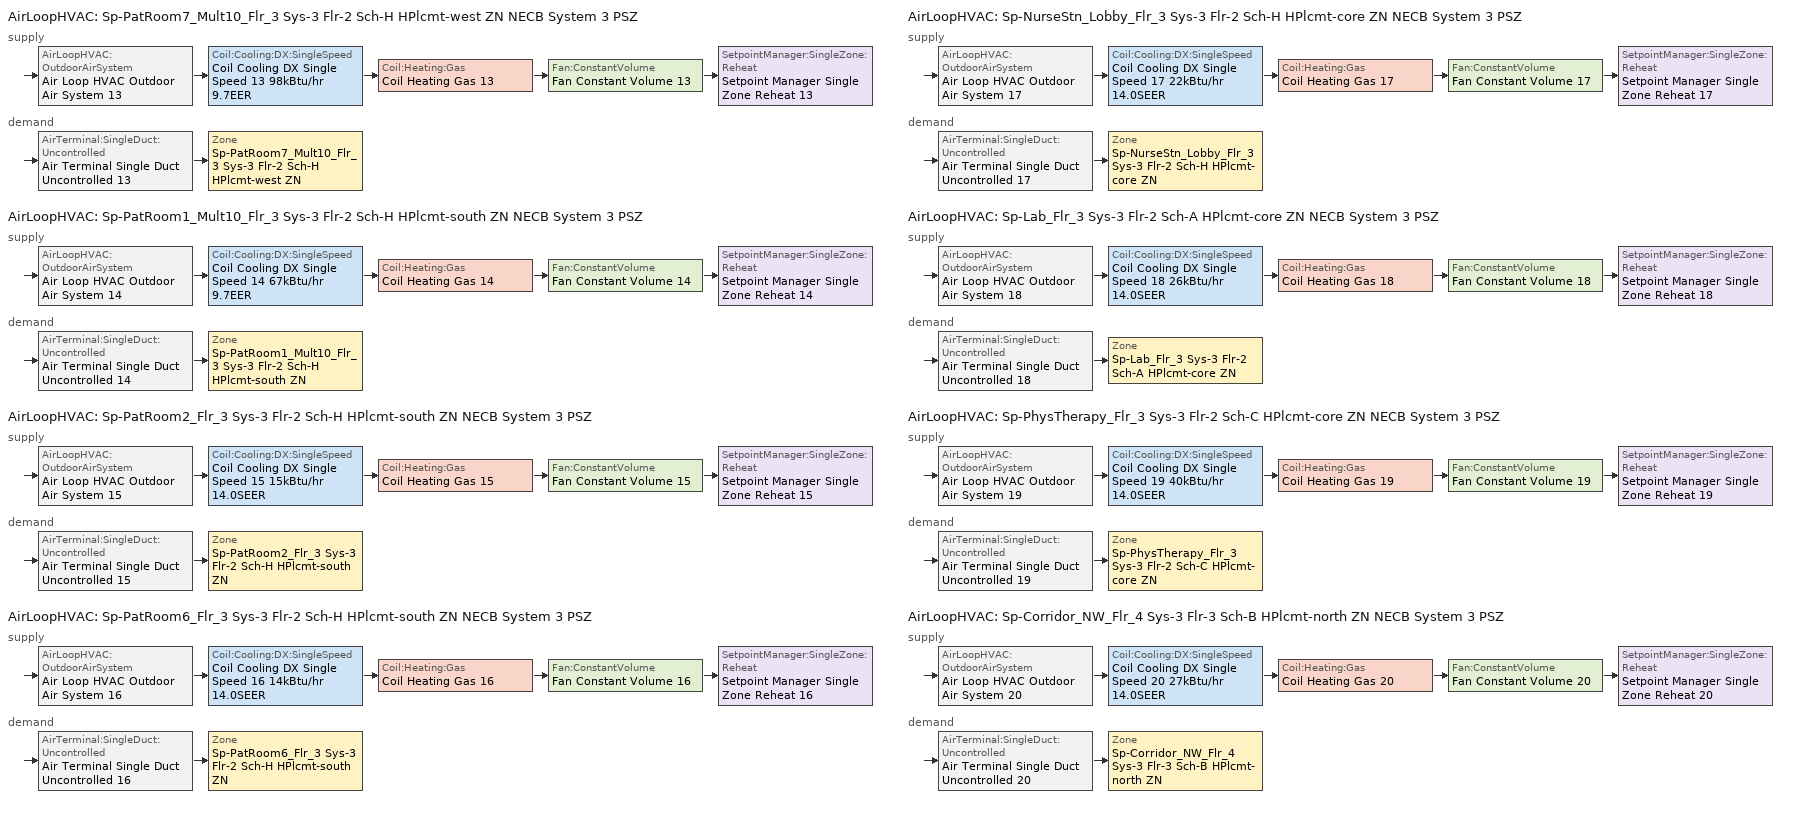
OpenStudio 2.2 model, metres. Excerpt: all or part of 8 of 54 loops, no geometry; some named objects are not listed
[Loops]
AirLoopHVAC 'Sp-PatRoom7_Mult10_Flr_3 Sys-3 Flr-2 Sch-H HPlcmt-west ZN NECB System 3 PSZ'
 supply: AirLoopHVAC:OutdoorAirSystem 'Air Loop HVAC Outdoor Air System 13' > Coil:Cooling:DX:SingleSpeed 'Coil Cooling DX Single Speed 13 98kBtu/hr 9.7EER' > Coil:Heating:Gas 'Coil Heating Gas 13' > Fan:ConstantVolume 'Fan Constant Volume 13' > SetpointManager:SingleZone:Reheat 'Setpoint Manager Single Zone Reheat 13'
 demand: AirTerminal:SingleDuct:Uncontrolled 'Air Terminal Single Duct Uncontrolled 13' > Zone 'Sp-PatRoom7_Mult10_Flr_3 Sys-3 Flr-2 Sch-H HPlcmt-west ZN'
AirLoopHVAC 'Sp-PatRoom1_Mult10_Flr_3 Sys-3 Flr-2 Sch-H HPlcmt-south ZN NECB System 3 PSZ'
 supply: AirLoopHVAC:OutdoorAirSystem 'Air Loop HVAC Outdoor Air System 14' > Coil:Cooling:DX:SingleSpeed 'Coil Cooling DX Single Speed 14 67kBtu/hr 9.7EER' > Coil:Heating:Gas 'Coil Heating Gas 14' > Fan:ConstantVolume 'Fan Constant Volume 14' > SetpointManager:SingleZone:Reheat 'Setpoint Manager Single Zone Reheat 14'
 demand: AirTerminal:SingleDuct:Uncontrolled 'Air Terminal Single Duct Uncontrolled 14' > Zone 'Sp-PatRoom1_Mult10_Flr_3 Sys-3 Flr-2 Sch-H HPlcmt-south ZN'
AirLoopHVAC 'Sp-PatRoom2_Flr_3 Sys-3 Flr-2 Sch-H HPlcmt-south ZN NECB System 3 PSZ'
 supply: AirLoopHVAC:OutdoorAirSystem 'Air Loop HVAC Outdoor Air System 15' > Coil:Cooling:DX:SingleSpeed 'Coil Cooling DX Single Speed 15 15kBtu/hr 14.0SEER' > Coil:Heating:Gas 'Coil Heating Gas 15' > Fan:ConstantVolume 'Fan Constant Volume 15' > SetpointManager:SingleZone:Reheat 'Setpoint Manager Single Zone Reheat 15'
 demand: AirTerminal:SingleDuct:Uncontrolled 'Air Terminal Single Duct Uncontrolled 15' > Zone 'Sp-PatRoom2_Flr_3 Sys-3 Flr-2 Sch-H HPlcmt-south ZN'
AirLoopHVAC 'Sp-PatRoom6_Flr_3 Sys-3 Flr-2 Sch-H HPlcmt-south ZN NECB System 3 PSZ'
 supply: AirLoopHVAC:OutdoorAirSystem 'Air Loop HVAC Outdoor Air System 16' > Coil:Cooling:DX:SingleSpeed 'Coil Cooling DX Single Speed 16 14kBtu/hr 14.0SEER' > Coil:Heating:Gas 'Coil Heating Gas 16' > Fan:ConstantVolume 'Fan Constant Volume 16' > SetpointManager:SingleZone:Reheat 'Setpoint Manager Single Zone Reheat 16'
 demand: AirTerminal:SingleDuct:Uncontrolled 'Air Terminal Single Duct Uncontrolled 16' > Zone 'Sp-PatRoom6_Flr_3 Sys-3 Flr-2 Sch-H HPlcmt-south ZN'
AirLoopHVAC 'Sp-NurseStn_Lobby_Flr_3 Sys-3 Flr-2 Sch-H HPlcmt-core ZN NECB System 3 PSZ'
 supply: AirLoopHVAC:OutdoorAirSystem 'Air Loop HVAC Outdoor Air System 17' > Coil:Cooling:DX:SingleSpeed 'Coil Cooling DX Single Speed 17 22kBtu/hr 14.0SEER' > Coil:Heating:Gas 'Coil Heating Gas 17' > Fan:ConstantVolume 'Fan Constant Volume 17' > SetpointManager:SingleZone:Reheat 'Setpoint Manager Single Zone Reheat 17'
 demand: AirTerminal:SingleDuct:Uncontrolled 'Air Terminal Single Duct Uncontrolled 17' > Zone 'Sp-NurseStn_Lobby_Flr_3 Sys-3 Flr-2 Sch-H HPlcmt-core ZN'
AirLoopHVAC 'Sp-Lab_Flr_3 Sys-3 Flr-2 Sch-A HPlcmt-core ZN NECB System 3 PSZ'
 supply: AirLoopHVAC:OutdoorAirSystem 'Air Loop HVAC Outdoor Air System 18' > Coil:Cooling:DX:SingleSpeed 'Coil Cooling DX Single Speed 18 26kBtu/hr 14.0SEER' > Coil:Heating:Gas 'Coil Heating Gas 18' > Fan:ConstantVolume 'Fan Constant Volume 18' > SetpointManager:SingleZone:Reheat 'Setpoint Manager Single Zone Reheat 18'
 demand: AirTerminal:SingleDuct:Uncontrolled 'Air Terminal Single Duct Uncontrolled 18' > Zone 'Sp-Lab_Flr_3 Sys-3 Flr-2 Sch-A HPlcmt-core ZN'
AirLoopHVAC 'Sp-PhysTherapy_Flr_3 Sys-3 Flr-2 Sch-C HPlcmt-core ZN NECB System 3 PSZ'
 supply: AirLoopHVAC:OutdoorAirSystem 'Air Loop HVAC Outdoor Air System 19' > Coil:Cooling:DX:SingleSpeed 'Coil Cooling DX Single Speed 19 40kBtu/hr 14.0SEER' > Coil:Heating:Gas 'Coil Heating Gas 19' > Fan:ConstantVolume 'Fan Constant Volume 19' > SetpointManager:SingleZone:Reheat 'Setpoint Manager Single Zone Reheat 19'
 demand: AirTerminal:SingleDuct:Uncontrolled 'Air Terminal Single Duct Uncontrolled 19' > Zone 'Sp-PhysTherapy_Flr_3 Sys-3 Flr-2 Sch-C HPlcmt-core ZN'
AirLoopHVAC 'Sp-Corridor_NW_Flr_4 Sys-3 Flr-3 Sch-B HPlcmt-north ZN NECB System 3 PSZ'
 supply: AirLoopHVAC:OutdoorAirSystem 'Air Loop HVAC Outdoor Air System 20' > Coil:Cooling:DX:SingleSpeed 'Coil Cooling DX Single Speed 20 27kBtu/hr 14.0SEER' > Coil:Heating:Gas 'Coil Heating Gas 20' > Fan:ConstantVolume 'Fan Constant Volume 20' > SetpointManager:SingleZone:Reheat 'Setpoint Manager Single Zone Reheat 20'
 demand: AirTerminal:SingleDuct:Uncontrolled 'Air Terminal Single Duct Uncontrolled 20' > Zone 'Sp-Corridor_NW_Flr_4 Sys-3 Flr-3 Sch-B HPlcmt-north ZN'
[Sizing:Zone] Zone Cooling Design Supply Air Temperature Input Method=SupplyAirTemperature; Zone Cooling Design Supply Air Temperature {C}=13; Zone Cooling Design Supply Air Temperature Difference {deltaC}=11.11; Zone Heating Design Supply Air Temperature Input Method=SupplyAirTemperature; Zone Heating Design Supply Air Temperature {C}=43; Zone Heating Design Supply Air Temperature Difference {deltaC}=11.11; Zone Cooling Design Supply Air Humidity Ratio {kg-H2O/kg-air}=0.0085; Zone Heating Design Supply Air Humidity Ratio {kg-H2O/kg-air}=0.008; Zone Heating Sizing Factor=1.3; Zone Cooling Sizing Factor=1.1; Cooling Design Air Flow Method=DesignDay; Heating Design Air Flow Method=DesignDay; Account for Dedicated Outdoor Air System=No; Dedicated Outdoor Air System Control Strategy=NeutralSupplyAir; Dedicated Outdoor Air Low Setpoint Temperature for Design {C}=autosize; Dedicated Outdoor Air High Setpoint Temperature for Design {C}=autosize
Sp-PatRoom7_Mult10_Flr_3 Sys-3 Flr-2 Sch-H HPlcmt-west ZN; Sp-PatRoom1_Mult10_Flr_3 Sys-3 Flr-2 Sch-H HPlcmt-south ZN; Sp-PatRoom2_Flr_3 Sys-3 Flr-2 Sch-H HPlcmt-south ZN; Sp-PatRoom6_Flr_3 Sys-3 Flr-2 Sch-H HPlcmt-south ZN; Sp-NurseStn_Lobby_Flr_3 Sys-3 Flr-2 Sch-H HPlcmt-core ZN; Sp-Lab_Flr_3 Sys-3 Flr-2 Sch-A HPlcmt-core ZN; Sp-PhysTherapy_Flr_3 Sys-3 Flr-2 Sch-C HPlcmt-core ZN; Sp-Corridor_NW_Flr_4 Sys-3 Flr-3 Sch-B HPlcmt-north ZN
[Zone equipment]
Sp-PatRoom7_Mult10_Flr_3 Sys-3 Flr-2 Sch-H HPlcmt-west ZN: Air Terminal Single Duct Uncontrolled 13, Zone HVAC Baseboard Convective Water 13
Sp-PatRoom1_Mult10_Flr_3 Sys-3 Flr-2 Sch-H HPlcmt-south ZN: Air Terminal Single Duct Uncontrolled 14, Zone HVAC Baseboard Convective Water 14
Sp-PatRoom2_Flr_3 Sys-3 Flr-2 Sch-H HPlcmt-south ZN: Air Terminal Single Duct Uncontrolled 15, Zone HVAC Baseboard Convective Water 15
Sp-PatRoom6_Flr_3 Sys-3 Flr-2 Sch-H HPlcmt-south ZN: Air Terminal Single Duct Uncontrolled 16, Zone HVAC Baseboard Convective Water 16
Sp-NurseStn_Lobby_Flr_3 Sys-3 Flr-2 Sch-H HPlcmt-core ZN: Air Terminal Single Duct Uncontrolled 17, Zone HVAC Baseboard Convective Water 17
Sp-Lab_Flr_3 Sys-3 Flr-2 Sch-A HPlcmt-core ZN: Air Terminal Single Duct Uncontrolled 18, Zone HVAC Baseboard Convective Water 18
Sp-PhysTherapy_Flr_3 Sys-3 Flr-2 Sch-C HPlcmt-core ZN: Air Terminal Single Duct Uncontrolled 19, Zone HVAC Baseboard Convective Water 19
Sp-Corridor_NW_Flr_4 Sys-3 Flr-3 Sch-B HPlcmt-north ZN: Air Terminal Single Duct Uncontrolled 20, Zone HVAC Baseboard Convective Water 20
[AirLoopHVAC] Design Supply Air Flow Rate {m3/s}=AutoSize
Name | Availability Schedule | Availability Manager
Sp-PatRoom7_Mult10_Flr_3 Sys-3 Flr-2 Sch-H HPlcmt-west ZN NECB System 3 PSZ | Sp-PatRoom7_Mult10_Flr_3 Sys-3 Flr-2 Sch-H HPlcmt-west ZN NECB System 3 PSZ Occ Sch | Availability Manager Night Cycle 31
Sp-PatRoom1_Mult10_Flr_3 Sys-3 Flr-2 Sch-H HPlcmt-south ZN NECB System 3 PSZ | Sp-PatRoom1_Mult10_Flr_3 Sys-3 Flr-2 Sch-H HPlcmt-south ZN NECB System 3 PSZ Occ Sch | Availability Manager Night Cycle 25
Sp-PatRoom2_Flr_3 Sys-3 Flr-2 Sch-H HPlcmt-south ZN NECB System 3 PSZ; Sp-PatRoom6_Flr_3 Sys-3 Flr-2 Sch-H HPlcmt-south ZN NECB System 3 PSZ | Always On Discrete
Sp-NurseStn_Lobby_Flr_3 Sys-3 Flr-2 Sch-H HPlcmt-core ZN NECB System 3 PSZ | Sp-NurseStn_Lobby_Flr_3 Sys-3 Flr-2 Sch-H HPlcmt-core ZN NECB System 3 PSZ Occ Sch | Availability Manager Night Cycle 19
Sp-Lab_Flr_3 Sys-3 Flr-2 Sch-A HPlcmt-core ZN NECB System 3 PSZ | Sp-Lab_Flr_3 Sys-3 Flr-2 Sch-A HPlcmt-core ZN NECB System 3 PSZ Occ Sch | Availability Manager Night Cycle 17
Sp-PhysTherapy_Flr_3 Sys-3 Flr-2 Sch-C HPlcmt-core ZN NECB System 3 PSZ | Sp-PhysTherapy_Flr_3 Sys-3 Flr-2 Sch-C HPlcmt-core ZN NECB System 3 PSZ Occ Sch | Availability Manager Night Cycle 33
Sp-Corridor_NW_Flr_4 Sys-3 Flr-3 Sch-B HPlcmt-north ZN NECB System 3 PSZ | Sp-Corridor_NW_Flr_4 Sys-3 Flr-3 Sch-B HPlcmt-north ZN NECB System 3 PSZ Occ Sch | Availability Manager Night Cycle 5
[Sizing:System] Type of Load to Size On=Sensible; Design Outdoor Air Flow Rate {m3/s}=Autosize; Minimum System Air Flow Ratio=1; Preheat Design Temperature {C}=7; Preheat Design Humidity Ratio {kg-H2O/kg-Air}=0.008; Precool Design Temperature {C}=13; Precool Design Humidity Ratio {kg-H2O/kg-Air}=0.008; Central Cooling Design Supply Air Temperature {C}=13; Central Heating Design Supply Air Temperature {C}=43; Sizing Option=NonCoincident; 100% Outdoor Air in Cooling=No; 100% Outdoor Air in Heating=No; Central Cooling Design Supply Air Humidity Ratio {kg-H2O/kg-Air}=0.0085; Central Heating Design Supply Air Humidity Ratio {kg-H2O/kg-Air}=0.008; Cooling Design Air Flow Method=DesignDay; Cooling Design Air Flow Rate {m3/s}=0; Heating Design Air Flow Method=DesignDay; Heating Design Air Flow Rate {m3/s}=0; System Outdoor Air Method=ZoneSum; Zone Maximum Outdoor Air Fraction=1; Cooling Supply Air Flow Rate Per Floor Area {m3/s-m2}=0.00996765; Cooling Fraction of Autosized Cooling Supply Air Flow Rate=1; Cooling Supply Air Flow Rate Per Unit Cooling Capacity {m3/s-W}=3.94755e-05; Heating Supply Air Flow Rate Per Floor Area {m3/s-m2}=0.00996765; Heating Fraction of Autosized Heating Supply Air Flow Rate=1; Heating Fraction of Autosized Cooling Supply Air Flow Rate=1; Heating Supply Air Flow Rate Per Unit Heating Capacity {m3/s-W}=3.15882e-05; Cooling Design Capacity Method=CoolingDesignCapacity; Cooling Design Capacity {W}=autosize; Cooling Design Capacity Per Floor Area {W/m2}=234.7; Fraction of Autosized Cooling Design Capacity=1; Heating Design Capacity Method=HeatingDesignCapacity; Heating Design Capacity {W}=autosize; Heating Design Capacity Per Floor Area {W/m2}=157; Fraction of Autosized Heating Design Capacity=1; Central Cooling Capacity Control Method=OnOff
Sp-PatRoom7_Mult10_Flr_3 Sys-3 Flr-2 Sch-H HPlcmt-west ZN NECB System 3 PSZ; Sp-PatRoom1_Mult10_Flr_3 Sys-3 Flr-2 Sch-H HPlcmt-south ZN NECB System 3 PSZ; Sp-PatRoom2_Flr_3 Sys-3 Flr-2 Sch-H HPlcmt-south ZN NECB System 3 PSZ; Sp-PatRoom6_Flr_3 Sys-3 Flr-2 Sch-H HPlcmt-south ZN NECB System 3 PSZ; Sp-NurseStn_Lobby_Flr_3 Sys-3 Flr-2 Sch-H HPlcmt-core ZN NECB System 3 PSZ; Sp-Lab_Flr_3 Sys-3 Flr-2 Sch-A HPlcmt-core ZN NECB System 3 PSZ; Sp-PhysTherapy_Flr_3 Sys-3 Flr-2 Sch-C HPlcmt-core ZN NECB System 3 PSZ; Sp-Corridor_NW_Flr_4 Sys-3 Flr-3 Sch-B HPlcmt-north ZN NECB System 3 PSZ
[Fan:ConstantVolume] Availability Schedule=Always On Discrete; Fan Efficiency=0.39975; Pressure Rise {Pa}=640; Maximum Flow Rate {m3/s}=AutoSize; Motor Efficiency=0.615
Fan Constant Volume 13; Fan Constant Volume 14; Fan Constant Volume 15; Fan Constant Volume 16; Fan Constant Volume 17; Fan Constant Volume 18; Fan Constant Volume 19; Fan Constant Volume 20
[Coil:Heating:Gas] Availability Schedule=Always On Discrete; Gas Burner Efficiency=0.8; Nominal Capacity {W}=AutoSize; Parasitic Electric Load {W}=0; Parasitic Gas Load {W}=0
Coil Heating Gas 13; Coil Heating Gas 14; Coil Heating Gas 15; Coil Heating Gas 16; Coil Heating Gas 17; Coil Heating Gas 18; Coil Heating Gas 19; Coil Heating Gas 20
[Coil:Cooling:DX:SingleSpeed] Availability Schedule=Always On Discrete; Rated Total Cooling Capacity {W}=autosize; Rated Sensible Heat Ratio=autosize; Rated Air Flow Rate {m3/s}=autosize; Rated Evaporator Fan Power Per Volume Flow Rate {W/(m3/s)}=773.3; Condenser Type=AirCooled; Evaporative Condenser Effectiveness=0; Evaporative Condenser Air Flow Rate {m3/s}=Autosize; Evaporative Condenser Pump Rated Power Consumption {W}=Autosize; Crankcase Heater Capacity {W}=0; Maximum Outdoor Dry-Bulb Temperature for Crankcase Heater Operation {C}=0; Basin Heater Capacity {W/K}=0; Basin Heater Setpoint Temperature {C}=10
Name | Rated COP {W/W} | Total Cooling Capacity Function of Temperature Curve | Total Cooling Capacity Function of Flow Fraction Curve | Energy Input Ratio Function of Temperature Curve | Energy Input Ratio Function of Flow Fraction Curve | Part Load Fraction Correlation Curve
Coil Cooling DX Single Speed 13 98kBtu/hr 9.7EER | 3.35278 | DXCOOL-NECB2011-REF-CAPFT 4 | DXCOOL-NECB2011-REF-CAPFFLOW 4 | DXCOOL-NECB2011-REF-COOLEIRFT 4 | DXCOOL-NECB2011-REF-COOLEIRFFLOW 4 | DXCOOL-NECB2011-REF-COOLPLFFPLR 4
Coil Cooling DX Single Speed 14 67kBtu/hr 9.7EER | 3.32979 | DXCOOL-NECB2011-REF-CAPFT 5 | DXCOOL-NECB2011-REF-CAPFFLOW 5 | DXCOOL-NECB2011-REF-COOLEIRFT 5 | DXCOOL-NECB2011-REF-COOLEIRFFLOW 5 | DXCOOL-NECB2011-REF-COOLPLFFPLR 5
Coil Cooling DX Single Speed 15 15kBtu/hr 14.0SEER | 3.8248 | DXCOOL-NECB2011-REF-CAPFT 6 | DXCOOL-NECB2011-REF-CAPFFLOW 6 | DXCOOL-NECB2011-REF-COOLEIRFT 6 | DXCOOL-NECB2011-REF-COOLEIRFFLOW 6 | DXCOOL-NECB2011-REF-COOLPLFFPLR 6
Coil Cooling DX Single Speed 16 14kBtu/hr 14.0SEER | 3.8248 | DXCOOL-NECB2011-REF-CAPFT 7 | DXCOOL-NECB2011-REF-CAPFFLOW 7 | DXCOOL-NECB2011-REF-COOLEIRFT 7 | DXCOOL-NECB2011-REF-COOLEIRFFLOW 7 | DXCOOL-NECB2011-REF-COOLPLFFPLR 7
Coil Cooling DX Single Speed 17 22kBtu/hr 14.0SEER | 3.8248 | DXCOOL-NECB2011-REF-CAPFT 8 | DXCOOL-NECB2011-REF-CAPFFLOW 8 | DXCOOL-NECB2011-REF-COOLEIRFT 8 | DXCOOL-NECB2011-REF-COOLEIRFFLOW 8 | DXCOOL-NECB2011-REF-COOLPLFFPLR 8
Coil Cooling DX Single Speed 18 26kBtu/hr 14.0SEER | 3.8248 | DXCOOL-NECB2011-REF-CAPFT 9 | DXCOOL-NECB2011-REF-CAPFFLOW 9 | DXCOOL-NECB2011-REF-COOLEIRFT 9 | DXCOOL-NECB2011-REF-COOLEIRFFLOW 9 | DXCOOL-NECB2011-REF-COOLPLFFPLR 9
Coil Cooling DX Single Speed 19 40kBtu/hr 14.0SEER | 3.8248 | DXCOOL-NECB2011-REF-CAPFT 10 | DXCOOL-NECB2011-REF-CAPFFLOW 10 | DXCOOL-NECB2011-REF-COOLEIRFT 10 | DXCOOL-NECB2011-REF-COOLEIRFFLOW 10 | DXCOOL-NECB2011-REF-COOLPLFFPLR 10
Coil Cooling DX Single Speed 20 27kBtu/hr 14.0SEER | 3.8248 | DXCOOL-NECB2011-REF-CAPFT 12 | DXCOOL-NECB2011-REF-CAPFFLOW 12 | DXCOOL-NECB2011-REF-COOLEIRFT 12 | DXCOOL-NECB2011-REF-COOLEIRFFLOW 12 | DXCOOL-NECB2011-REF-COOLPLFFPLR 12
[Controller:OutdoorAir] Minimum Outdoor Air Flow Rate {m3/s}=0; Maximum Outdoor Air Flow Rate {m3/s}=Autosize; Economizer Control Action Type=ModulateFlow; Lockout Type=NoLockout; Minimum Limit Type=FixedMinimum; High Humidity Control=No; Heat Recovery Bypass Control Type=BypassWhenWithinEconomizerLimits
Name | Economizer Control Type | Minimum Outdoor Air Schedule | Controller Mechanical Ventilation | Economizer Maximum Limit Dry-Bulb Temperature {C} | Economizer Maximum Limit Enthalpy {J/kg} | Economizer Minimum Limit Dry-Bulb Temperature {C}
Controller Outdoor Air 13 | DifferentialEnthalpy | Sp-PatRoom7_Mult10_Flr_3 Sys-3 Flr-2 Sch-H HPlcmt-west ZN NECB System 3 PSZ Occ Sch | Controller Mechanical Ventilation 13
Controller Outdoor Air 14 | NoEconomizer | Sp-PatRoom1_Mult10_Flr_3 Sys-3 Flr-2 Sch-H HPlcmt-south ZN NECB System 3 PSZ Occ Sch | Controller Mechanical Ventilation 14 | 28 | 64000 | -100
Controller Outdoor Air 15 | NoEconomizer | Always On Discrete | Controller Mechanical Ventilation 15 | 28 | 64000 | -100
Controller Outdoor Air 16 | NoEconomizer | Always On Discrete | Controller Mechanical Ventilation 16 | 28 | 64000 | -100
Controller Outdoor Air 17 | NoEconomizer | Sp-NurseStn_Lobby_Flr_3 Sys-3 Flr-2 Sch-H HPlcmt-core ZN NECB System 3 PSZ Occ Sch | Controller Mechanical Ventilation 17 | 28 | 64000 | -100
Controller Outdoor Air 18 | NoEconomizer | Sp-Lab_Flr_3 Sys-3 Flr-2 Sch-A HPlcmt-core ZN NECB System 3 PSZ Occ Sch | Controller Mechanical Ventilation 18 | 28 | 64000 | -100
Controller Outdoor Air 19 | NoEconomizer | Sp-PhysTherapy_Flr_3 Sys-3 Flr-2 Sch-C HPlcmt-core ZN NECB System 3 PSZ Occ Sch | Controller Mechanical Ventilation 19 | 28 | 64000 | -100
Controller Outdoor Air 20 | NoEconomizer | Sp-Corridor_NW_Flr_4 Sys-3 Flr-3 Sch-B HPlcmt-north ZN NECB System 3 PSZ Occ Sch | Controller Mechanical Ventilation 20 | 28 | 64000 | -100
[Controller:MechanicalVentilation] Availability Schedule=Always On Discrete; System Outdoor Air Method=ZoneSum
Controller Mechanical Ventilation 13; Controller Mechanical Ventilation 14; Controller Mechanical Ventilation 15; Controller Mechanical Ventilation 16; Controller Mechanical Ventilation 17; Controller Mechanical Ventilation 18; Controller Mechanical Ventilation 19; Controller Mechanical Ventilation 20
[AirLoopHVAC:OutdoorAirSystem]
Name | Controller
Air Loop HVAC Outdoor Air System 13 | Controller Outdoor Air 13
Air Loop HVAC Outdoor Air System 14 | Controller Outdoor Air 14
Air Loop HVAC Outdoor Air System 15 | Controller Outdoor Air 15
Air Loop HVAC Outdoor Air System 16 | Controller Outdoor Air 16
Air Loop HVAC Outdoor Air System 17 | Controller Outdoor Air 17
Air Loop HVAC Outdoor Air System 18 | Controller Outdoor Air 18
Air Loop HVAC Outdoor Air System 19 | Controller Outdoor Air 19
Air Loop HVAC Outdoor Air System 20 | Controller Outdoor Air 20
[SetpointManager:SingleZone:Reheat] Minimum Supply Air Temperature {C}=13; Maximum Supply Air Temperature {C}=43
Name | Control Zone
Setpoint Manager Single Zone Reheat 13 | Sp-PatRoom7_Mult10_Flr_3 Sys-3 Flr-2 Sch-H HPlcmt-west ZN
Setpoint Manager Single Zone Reheat 14 | Sp-PatRoom1_Mult10_Flr_3 Sys-3 Flr-2 Sch-H HPlcmt-south ZN
Setpoint Manager Single Zone Reheat 15 | Sp-PatRoom2_Flr_3 Sys-3 Flr-2 Sch-H HPlcmt-south ZN
Setpoint Manager Single Zone Reheat 16 | Sp-PatRoom6_Flr_3 Sys-3 Flr-2 Sch-H HPlcmt-south ZN
Setpoint Manager Single Zone Reheat 17 | Sp-NurseStn_Lobby_Flr_3 Sys-3 Flr-2 Sch-H HPlcmt-core ZN
Setpoint Manager Single Zone Reheat 18 | Sp-Lab_Flr_3 Sys-3 Flr-2 Sch-A HPlcmt-core ZN
Setpoint Manager Single Zone Reheat 19 | Sp-PhysTherapy_Flr_3 Sys-3 Flr-2 Sch-C HPlcmt-core ZN
Setpoint Manager Single Zone Reheat 20 | Sp-Corridor_NW_Flr_4 Sys-3 Flr-3 Sch-B HPlcmt-north ZN
[AirTerminal:SingleDuct:Uncontrolled] Availability Schedule=Always On Discrete; Maximum Air Flow Rate {m3/s}=AutoSize
Air Terminal Single Duct Uncontrolled 13; Air Terminal Single Duct Uncontrolled 14; Air Terminal Single Duct Uncontrolled 15; Air Terminal Single Duct Uncontrolled 16; Air Terminal Single Duct Uncontrolled 17; Air Terminal Single Duct Uncontrolled 18; Air Terminal Single Duct Uncontrolled 19; Air Terminal Single Duct Uncontrolled 20
[AvailabilityManager:NightCycle] Control Type=CycleOnAny; Thermostat Tolerance {deltaC}=1; Cycling Run Time {s}=3600
Availability Manager Night Cycle 5; Availability Manager Night Cycle 17; Availability Manager Night Cycle 19; Availability Manager Night Cycle 25; Availability Manager Night Cycle 31; Availability Manager Night Cycle 33
[Schedule:Ruleset]
Name | Default Day Schedule | Summer Design Day Schedule | Winter Design Day Schedule
Sp-Corridor_NW_Flr_4 Sys-3 Flr-3 Sch-B HPlcmt-north ZN NECB System 3 PSZ Occ Sch | Sp-Corridor_NW_Flr_4 Sys-3 Flr-3 Sch-B HPlcmt-north ZN NECB System 3 PSZ Occ Sch Default | Sp-Corridor_NW_Flr_4 Sys-3 Flr-3 Sch-B HPlcmt-north ZN NECB System 3 PSZ Occ Sch Summer Design Day | Sp-Corridor_NW_Flr_4 Sys-3 Flr-3 Sch-B HPlcmt-north ZN NECB System 3 PSZ Occ Sch Winter Design Day
Sp-Lab_Flr_3 Sys-3 Flr-2 Sch-A HPlcmt-core ZN NECB System 3 PSZ Occ Sch | Sp-Lab_Flr_3 Sys-3 Flr-2 Sch-A HPlcmt-core ZN NECB System 3 PSZ Occ Sch Default | Sp-Lab_Flr_3 Sys-3 Flr-2 Sch-A HPlcmt-core ZN NECB System 3 PSZ Occ Sch Summer Design Day | Sp-Lab_Flr_3 Sys-3 Flr-2 Sch-A HPlcmt-core ZN NECB System 3 PSZ Occ Sch Winter Design Day
Sp-NurseStn_Lobby_Flr_3 Sys-3 Flr-2 Sch-H HPlcmt-core ZN NECB System 3 PSZ Occ Sch | Sp-NurseStn_Lobby_Flr_3 Sys-3 Flr-2 Sch-H HPlcmt-core ZN NECB System 3 PSZ Occ Sch Default | Sp-NurseStn_Lobby_Flr_3 Sys-3 Flr-2 Sch-H HPlcmt-core ZN NECB System 3 PSZ Occ Sch Summer Design Day | Sp-NurseStn_Lobby_Flr_3 Sys-3 Flr-2 Sch-H HPlcmt-core ZN NECB System 3 PSZ Occ Sch Winter Design Day
Sp-PatRoom1_Mult10_Flr_3 Sys-3 Flr-2 Sch-H HPlcmt-south ZN NECB System 3 PSZ Occ Sch | Sp-PatRoom1_Mult10_Flr_3 Sys-3 Flr-2 Sch-H HPlcmt-south ZN NECB System 3 PSZ Occ Sch Default | Sp-PatRoom1_Mult10_Flr_3 Sys-3 Flr-2 Sch-H HPlcmt-south ZN NECB System 3 PSZ Occ Sch Summer Design Day | Sp-PatRoom1_Mult10_Flr_3 Sys-3 Flr-2 Sch-H HPlcmt-south ZN NECB System 3 PSZ Occ Sch Winter Design Day
Sp-PatRoom7_Mult10_Flr_3 Sys-3 Flr-2 Sch-H HPlcmt-west ZN NECB System 3 PSZ Occ Sch | Sp-PatRoom7_Mult10_Flr_3 Sys-3 Flr-2 Sch-H HPlcmt-west ZN NECB System 3 PSZ Occ Sch Default | Sp-PatRoom7_Mult10_Flr_3 Sys-3 Flr-2 Sch-H HPlcmt-west ZN NECB System 3 PSZ Occ Sch Summer Design Day | Sp-PatRoom7_Mult10_Flr_3 Sys-3 Flr-2 Sch-H HPlcmt-west ZN NECB System 3 PSZ Occ Sch Winter Design Day
Sp-PhysTherapy_Flr_3 Sys-3 Flr-2 Sch-C HPlcmt-core ZN NECB System 3 PSZ Occ Sch | Sp-PhysTherapy_Flr_3 Sys-3 Flr-2 Sch-C HPlcmt-core ZN NECB System 3 PSZ Occ Sch Default | Sp-PhysTherapy_Flr_3 Sys-3 Flr-2 Sch-C HPlcmt-core ZN NECB System 3 PSZ Occ Sch Summer Design Day | Sp-PhysTherapy_Flr_3 Sys-3 Flr-2 Sch-C HPlcmt-core ZN NECB System 3 PSZ Occ Sch Winter Design Day
[Schedule:Day]
Sp-Corridor_NW_Flr_4 Sys-3 Flr-3 Sch-B HPlcmt-north ZN NECB System 3 PSZ Occ Sch Default; Sp-Corridor_NW_Flr_4 Sys-3 Flr-3 Sch-B HPlcmt-north ZN NECB System 3 PSZ Occ Sch Winter Design Day; Sp-Corridor_NW_Flr_4 Sys-3 Flr-3 Sch-B HPlcmt-north ZN NECB System 3 PSZ Occ Sch Summer Design Day; Sp-Lab_Flr_3 Sys-3 Flr-2 Sch-A HPlcmt-core ZN NECB System 3 PSZ Occ Sch Default; Sp-Lab_Flr_3 Sys-3 Flr-2 Sch-A HPlcmt-core ZN NECB System 3 PSZ Occ Sch Winter Design Day; Sp-Lab_Flr_3 Sys-3 Flr-2 Sch-A HPlcmt-core ZN NECB System 3 PSZ Occ Sch Summer Design Day; Sp-NurseStn_Lobby_Flr_3 Sys-3 Flr-2 Sch-H HPlcmt-core ZN NECB System 3 PSZ Occ Sch Default; Sp-NurseStn_Lobby_Flr_3 Sys-3 Flr-2 Sch-H HPlcmt-core ZN NECB System 3 PSZ Occ Sch Winter Design Day; Sp-NurseStn_Lobby_Flr_3 Sys-3 Flr-2 Sch-H HPlcmt-core ZN NECB System 3 PSZ Occ Sch Summer Design Day; Sp-NurseStn_Lobby_Flr_3 Sys-3 Flr-2 Sch-H HPlcmt-core ZN NECB System 3 PSZ Occ Sch Monday; Sp-NurseStn_Lobby_Flr_3 Sys-3 Flr-2 Sch-H HPlcmt-core ZN NECB System 3 PSZ Occ Sch Tuesday; Sp-NurseStn_Lobby_Flr_3 Sys-3 Flr-2 Sch-H HPlcmt-core ZN NECB System 3 PSZ Occ Sch Wednesday; Sp-NurseStn_Lobby_Flr_3 Sys-3 Flr-2 Sch-H HPlcmt-core ZN NECB System 3 PSZ Occ Sch Thursday; Sp-NurseStn_Lobby_Flr_3 Sys-3 Flr-2 Sch-H HPlcmt-core ZN NECB System 3 PSZ Occ Sch Friday; Sp-NurseStn_Lobby_Flr_3 Sys-3 Flr-2 Sch-H HPlcmt-core ZN NECB System 3 PSZ Occ Sch Saturday; Sp-NurseStn_Lobby_Flr_3 Sys-3 Flr-2 Sch-H HPlcmt-core ZN NECB System 3 PSZ Occ Sch Sunday; Sp-PatRoom1_Mult10_Flr_3 Sys-3 Flr-2 Sch-H HPlcmt-south ZN NECB System 3 PSZ Occ Sch Default; Sp-PatRoom1_Mult10_Flr_3 Sys-3 Flr-2 Sch-H HPlcmt-south ZN NECB System 3 PSZ Occ Sch Winter Design Day; Sp-PatRoom1_Mult10_Flr_3 Sys-3 Flr-2 Sch-H HPlcmt-south ZN NECB System 3 PSZ Occ Sch Summer Design Day; Sp-PatRoom1_Mult10_Flr_3 Sys-3 Flr-2 Sch-H HPlcmt-south ZN NECB System 3 PSZ Occ Sch Monday; Sp-PatRoom1_Mult10_Flr_3 Sys-3 Flr-2 Sch-H HPlcmt-south ZN NECB System 3 PSZ Occ Sch Tuesday; Sp-PatRoom1_Mult10_Flr_3 Sys-3 Flr-2 Sch-H HPlcmt-south ZN NECB System 3 PSZ Occ Sch Wednesday; Sp-PatRoom1_Mult10_Flr_3 Sys-3 Flr-2 Sch-H HPlcmt-south ZN NECB System 3 PSZ Occ Sch Thursday; Sp-PatRoom1_Mult10_Flr_3 Sys-3 Flr-2 Sch-H HPlcmt-south ZN NECB System 3 PSZ Occ Sch Friday; Sp-PatRoom1_Mult10_Flr_3 Sys-3 Flr-2 Sch-H HPlcmt-south ZN NECB System 3 PSZ Occ Sch Saturday; Sp-PatRoom1_Mult10_Flr_3 Sys-3 Flr-2 Sch-H HPlcmt-south ZN NECB System 3 PSZ Occ Sch Sunday; Sp-PatRoom7_Mult10_Flr_3 Sys-3 Flr-2 Sch-H HPlcmt-west ZN NECB System 3 PSZ Occ Sch Default; Sp-PatRoom7_Mult10_Flr_3 Sys-3 Flr-2 Sch-H HPlcmt-west ZN NECB System 3 PSZ Occ Sch Winter Design Day; Sp-PatRoom7_Mult10_Flr_3 Sys-3 Flr-2 Sch-H HPlcmt-west ZN NECB System 3 PSZ Occ Sch Summer Design Day; Sp-PatRoom7_Mult10_Flr_3 Sys-3 Flr-2 Sch-H HPlcmt-west ZN NECB System 3 PSZ Occ Sch Monday; Sp-PatRoom7_Mult10_Flr_3 Sys-3 Flr-2 Sch-H HPlcmt-west ZN NECB System 3 PSZ Occ Sch Tuesday; Sp-PatRoom7_Mult10_Flr_3 Sys-3 Flr-2 Sch-H HPlcmt-west ZN NECB System 3 PSZ Occ Sch Wednesday; Sp-PatRoom7_Mult10_Flr_3 Sys-3 Flr-2 Sch-H HPlcmt-west ZN NECB System 3 PSZ Occ Sch Thursday; Sp-PatRoom7_Mult10_Flr_3 Sys-3 Flr-2 Sch-H HPlcmt-west ZN NECB System 3 PSZ Occ Sch Friday; Sp-PatRoom7_Mult10_Flr_3 Sys-3 Flr-2 Sch-H HPlcmt-west ZN NECB System 3 PSZ Occ Sch Saturday; Sp-PatRoom7_Mult10_Flr_3 Sys-3 Flr-2 Sch-H HPlcmt-west ZN NECB System 3 PSZ Occ Sch Sunday; Sp-PhysTherapy_Flr_3 Sys-3 Flr-2 Sch-C HPlcmt-core ZN NECB System 3 PSZ Occ Sch Default; Sp-PhysTherapy_Flr_3 Sys-3 Flr-2 Sch-C HPlcmt-core ZN NECB System 3 PSZ Occ Sch Winter Design Day; Sp-PhysTherapy_Flr_3 Sys-3 Flr-2 Sch-C HPlcmt-core ZN NECB System 3 PSZ Occ Sch Summer Design Day: 24, 0, 1
Sp-Corridor_NW_Flr_4 Sys-3 Flr-3 Sch-B HPlcmt-north ZN NECB System 3 PSZ Occ Sch Monday; Sp-Corridor_NW_Flr_4 Sys-3 Flr-3 Sch-B HPlcmt-north ZN NECB System 3 PSZ Occ Sch Tuesday; Sp-Corridor_NW_Flr_4 Sys-3 Flr-3 Sch-B HPlcmt-north ZN NECB System 3 PSZ Occ Sch Wednesday; Sp-Corridor_NW_Flr_4 Sys-3 Flr-3 Sch-B HPlcmt-north ZN NECB System 3 PSZ Occ Sch Thursday; Sp-Corridor_NW_Flr_4 Sys-3 Flr-3 Sch-B HPlcmt-north ZN NECB System 3 PSZ Occ Sch Friday: 1, 0, 1, 10, 0, 0, 24, 0, 1
Sp-Corridor_NW_Flr_4 Sys-3 Flr-3 Sch-B HPlcmt-north ZN NECB System 3 PSZ Occ Sch Saturday: 2, 0, 1, 10, 0, 0, 24, 0, 1
Sp-Corridor_NW_Flr_4 Sys-3 Flr-3 Sch-B HPlcmt-north ZN NECB System 3 PSZ Occ Sch Sunday: 1, 0, 0, 2, 0, 1, 11, 0, 0, 23, 0, 1, 24, 0, 0
Sp-Lab_Flr_3 Sys-3 Flr-2 Sch-A HPlcmt-core ZN NECB System 3 PSZ Occ Sch Monday; Sp-Lab_Flr_3 Sys-3 Flr-2 Sch-A HPlcmt-core ZN NECB System 3 PSZ Occ Sch Tuesday; Sp-Lab_Flr_3 Sys-3 Flr-2 Sch-A HPlcmt-core ZN NECB System 3 PSZ Occ Sch Wednesday; Sp-Lab_Flr_3 Sys-3 Flr-2 Sch-A HPlcmt-core ZN NECB System 3 PSZ Occ Sch Thursday; Sp-Lab_Flr_3 Sys-3 Flr-2 Sch-A HPlcmt-core ZN NECB System 3 PSZ Occ Sch Friday: 8, 0, 0, 19, 0, 1, 24, 0, 0
Sp-Lab_Flr_3 Sys-3 Flr-2 Sch-A HPlcmt-core ZN NECB System 3 PSZ Occ Sch Saturday; Sp-Lab_Flr_3 Sys-3 Flr-2 Sch-A HPlcmt-core ZN NECB System 3 PSZ Occ Sch Sunday: 24, 0, 0
Sp-PhysTherapy_Flr_3 Sys-3 Flr-2 Sch-C HPlcmt-core ZN NECB System 3 PSZ Occ Sch Monday; Sp-PhysTherapy_Flr_3 Sys-3 Flr-2 Sch-C HPlcmt-core ZN NECB System 3 PSZ Occ Sch Tuesday; Sp-PhysTherapy_Flr_3 Sys-3 Flr-2 Sch-C HPlcmt-core ZN NECB System 3 PSZ Occ Sch Wednesday; Sp-PhysTherapy_Flr_3 Sys-3 Flr-2 Sch-C HPlcmt-core ZN NECB System 3 PSZ Occ Sch Thursday; Sp-PhysTherapy_Flr_3 Sys-3 Flr-2 Sch-C HPlcmt-core ZN NECB System 3 PSZ Occ Sch Friday; Sp-PhysTherapy_Flr_3 Sys-3 Flr-2 Sch-C HPlcmt-core ZN NECB System 3 PSZ Occ Sch Saturday: 9, 0, 0, 21, 0, 1, 24, 0, 0
Sp-PhysTherapy_Flr_3 Sys-3 Flr-2 Sch-C HPlcmt-core ZN NECB System 3 PSZ Occ Sch Sunday: 11, 0, 0, 19, 0, 1, 24, 0, 0
[Schedule:Rule] Date Specification Type=DateRange; Start Month=1; Start Day=1; End Month=12
Name | Schedule Ruleset | Rule Order | Day Schedule | Apply Monday | End Day | Apply Tuesday | Apply Wednesday | Apply Thursday | Apply Friday | Apply Saturday | Apply Sunday
Sp-Corridor_NW_Flr_4 Sys-3 Flr-3 Sch-B HPlcmt-north ZN NECB System 3 PSZ Occ Sch Monday Rule | Sp-Corridor_NW_Flr_4 Sys-3 Flr-3 Sch-B HPlcmt-north ZN NECB System 3 PSZ Occ Sch | 6 | Sp-Corridor_NW_Flr_4 Sys-3 Flr-3 Sch-B HPlcmt-north ZN NECB System 3 PSZ Occ Sch Monday | Yes | 25
Sp-Corridor_NW_Flr_4 Sys-3 Flr-3 Sch-B HPlcmt-north ZN NECB System 3 PSZ Occ Sch Tuesday Rule | Sp-Corridor_NW_Flr_4 Sys-3 Flr-3 Sch-B HPlcmt-north ZN NECB System 3 PSZ Occ Sch | 5 | Sp-Corridor_NW_Flr_4 Sys-3 Flr-3 Sch-B HPlcmt-north ZN NECB System 3 PSZ Occ Sch Tuesday |  | 26 | Yes
Sp-Corridor_NW_Flr_4 Sys-3 Flr-3 Sch-B HPlcmt-north ZN NECB System 3 PSZ Occ Sch Wednesday Rule | Sp-Corridor_NW_Flr_4 Sys-3 Flr-3 Sch-B HPlcmt-north ZN NECB System 3 PSZ Occ Sch | 4 | Sp-Corridor_NW_Flr_4 Sys-3 Flr-3 Sch-B HPlcmt-north ZN NECB System 3 PSZ Occ Sch Wednesday |  | 27 |  | Yes
Sp-Corridor_NW_Flr_4 Sys-3 Flr-3 Sch-B HPlcmt-north ZN NECB System 3 PSZ Occ Sch Thursday Rule | Sp-Corridor_NW_Flr_4 Sys-3 Flr-3 Sch-B HPlcmt-north ZN NECB System 3 PSZ Occ Sch | 3 | Sp-Corridor_NW_Flr_4 Sys-3 Flr-3 Sch-B HPlcmt-north ZN NECB System 3 PSZ Occ Sch Thursday |  | 28 |  |  | Yes
Sp-Corridor_NW_Flr_4 Sys-3 Flr-3 Sch-B HPlcmt-north ZN NECB System 3 PSZ Occ Sch Friday Rule | Sp-Corridor_NW_Flr_4 Sys-3 Flr-3 Sch-B HPlcmt-north ZN NECB System 3 PSZ Occ Sch | 2 | Sp-Corridor_NW_Flr_4 Sys-3 Flr-3 Sch-B HPlcmt-north ZN NECB System 3 PSZ Occ Sch Friday |  | 29 |  |  |  | Yes
Sp-Corridor_NW_Flr_4 Sys-3 Flr-3 Sch-B HPlcmt-north ZN NECB System 3 PSZ Occ Sch Saturday Rule | Sp-Corridor_NW_Flr_4 Sys-3 Flr-3 Sch-B HPlcmt-north ZN NECB System 3 PSZ Occ Sch | 1 | Sp-Corridor_NW_Flr_4 Sys-3 Flr-3 Sch-B HPlcmt-north ZN NECB System 3 PSZ Occ Sch Saturday |  | 30 |  |  |  |  | Yes
Sp-Corridor_NW_Flr_4 Sys-3 Flr-3 Sch-B HPlcmt-north ZN NECB System 3 PSZ Occ Sch Sunday Rule | Sp-Corridor_NW_Flr_4 Sys-3 Flr-3 Sch-B HPlcmt-north ZN NECB System 3 PSZ Occ Sch | 0 | Sp-Corridor_NW_Flr_4 Sys-3 Flr-3 Sch-B HPlcmt-north ZN NECB System 3 PSZ Occ Sch Sunday |  | 31 |  |  |  |  |  | Yes
Sp-Lab_Flr_3 Sys-3 Flr-2 Sch-A HPlcmt-core ZN NECB System 3 PSZ Occ Sch Monday Rule | Sp-Lab_Flr_3 Sys-3 Flr-2 Sch-A HPlcmt-core ZN NECB System 3 PSZ Occ Sch | 6 | Sp-Lab_Flr_3 Sys-3 Flr-2 Sch-A HPlcmt-core ZN NECB System 3 PSZ Occ Sch Monday | Yes | 25
Sp-Lab_Flr_3 Sys-3 Flr-2 Sch-A HPlcmt-core ZN NECB System 3 PSZ Occ Sch Tuesday Rule | Sp-Lab_Flr_3 Sys-3 Flr-2 Sch-A HPlcmt-core ZN NECB System 3 PSZ Occ Sch | 5 | Sp-Lab_Flr_3 Sys-3 Flr-2 Sch-A HPlcmt-core ZN NECB System 3 PSZ Occ Sch Tuesday |  | 26 | Yes
Sp-Lab_Flr_3 Sys-3 Flr-2 Sch-A HPlcmt-core ZN NECB System 3 PSZ Occ Sch Wednesday Rule | Sp-Lab_Flr_3 Sys-3 Flr-2 Sch-A HPlcmt-core ZN NECB System 3 PSZ Occ Sch | 4 | Sp-Lab_Flr_3 Sys-3 Flr-2 Sch-A HPlcmt-core ZN NECB System 3 PSZ Occ Sch Wednesday |  | 27 |  | Yes
Sp-Lab_Flr_3 Sys-3 Flr-2 Sch-A HPlcmt-core ZN NECB System 3 PSZ Occ Sch Thursday Rule | Sp-Lab_Flr_3 Sys-3 Flr-2 Sch-A HPlcmt-core ZN NECB System 3 PSZ Occ Sch | 3 | Sp-Lab_Flr_3 Sys-3 Flr-2 Sch-A HPlcmt-core ZN NECB System 3 PSZ Occ Sch Thursday |  | 28 |  |  | Yes
Sp-Lab_Flr_3 Sys-3 Flr-2 Sch-A HPlcmt-core ZN NECB System 3 PSZ Occ Sch Friday Rule | Sp-Lab_Flr_3 Sys-3 Flr-2 Sch-A HPlcmt-core ZN NECB System 3 PSZ Occ Sch | 2 | Sp-Lab_Flr_3 Sys-3 Flr-2 Sch-A HPlcmt-core ZN NECB System 3 PSZ Occ Sch Friday |  | 29 |  |  |  | Yes
Sp-Lab_Flr_3 Sys-3 Flr-2 Sch-A HPlcmt-core ZN NECB System 3 PSZ Occ Sch Saturday Rule | Sp-Lab_Flr_3 Sys-3 Flr-2 Sch-A HPlcmt-core ZN NECB System 3 PSZ Occ Sch | 1 | Sp-Lab_Flr_3 Sys-3 Flr-2 Sch-A HPlcmt-core ZN NECB System 3 PSZ Occ Sch Saturday |  | 30 |  |  |  |  | Yes
Sp-Lab_Flr_3 Sys-3 Flr-2 Sch-A HPlcmt-core ZN NECB System 3 PSZ Occ Sch Sunday Rule | Sp-Lab_Flr_3 Sys-3 Flr-2 Sch-A HPlcmt-core ZN NECB System 3 PSZ Occ Sch | 0 | Sp-Lab_Flr_3 Sys-3 Flr-2 Sch-A HPlcmt-core ZN NECB System 3 PSZ Occ Sch Sunday |  | 31 |  |  |  |  |  | Yes
Sp-NurseStn_Lobby_Flr_3 Sys-3 Flr-2 Sch-H HPlcmt-core ZN NECB System 3 PSZ Occ Sch Monday Rule | Sp-NurseStn_Lobby_Flr_3 Sys-3 Flr-2 Sch-H HPlcmt-core ZN NECB System 3 PSZ Occ Sch | 6 | Sp-NurseStn_Lobby_Flr_3 Sys-3 Flr-2 Sch-H HPlcmt-core ZN NECB System 3 PSZ Occ Sch Monday | Yes | 25
Sp-NurseStn_Lobby_Flr_3 Sys-3 Flr-2 Sch-H HPlcmt-core ZN NECB System 3 PSZ Occ Sch Tuesday Rule | Sp-NurseStn_Lobby_Flr_3 Sys-3 Flr-2 Sch-H HPlcmt-core ZN NECB System 3 PSZ Occ Sch | 5 | Sp-NurseStn_Lobby_Flr_3 Sys-3 Flr-2 Sch-H HPlcmt-core ZN NECB System 3 PSZ Occ Sch Tuesday |  | 26 | Yes
Sp-NurseStn_Lobby_Flr_3 Sys-3 Flr-2 Sch-H HPlcmt-core ZN NECB System 3 PSZ Occ Sch Wednesday Rule | Sp-NurseStn_Lobby_Flr_3 Sys-3 Flr-2 Sch-H HPlcmt-core ZN NECB System 3 PSZ Occ Sch | 4 | Sp-NurseStn_Lobby_Flr_3 Sys-3 Flr-2 Sch-H HPlcmt-core ZN NECB System 3 PSZ Occ Sch Wednesday |  | 27 |  | Yes
Sp-NurseStn_Lobby_Flr_3 Sys-3 Flr-2 Sch-H HPlcmt-core ZN NECB System 3 PSZ Occ Sch Thursday Rule | Sp-NurseStn_Lobby_Flr_3 Sys-3 Flr-2 Sch-H HPlcmt-core ZN NECB System 3 PSZ Occ Sch | 3 | Sp-NurseStn_Lobby_Flr_3 Sys-3 Flr-2 Sch-H HPlcmt-core ZN NECB System 3 PSZ Occ Sch Thursday |  | 28 |  |  | Yes
Sp-NurseStn_Lobby_Flr_3 Sys-3 Flr-2 Sch-H HPlcmt-core ZN NECB System 3 PSZ Occ Sch Friday Rule | Sp-NurseStn_Lobby_Flr_3 Sys-3 Flr-2 Sch-H HPlcmt-core ZN NECB System 3 PSZ Occ Sch | 2 | Sp-NurseStn_Lobby_Flr_3 Sys-3 Flr-2 Sch-H HPlcmt-core ZN NECB System 3 PSZ Occ Sch Friday |  | 29 |  |  |  | Yes
Sp-NurseStn_Lobby_Flr_3 Sys-3 Flr-2 Sch-H HPlcmt-core ZN NECB System 3 PSZ Occ Sch Saturday Rule | Sp-NurseStn_Lobby_Flr_3 Sys-3 Flr-2 Sch-H HPlcmt-core ZN NECB System 3 PSZ Occ Sch | 1 | Sp-NurseStn_Lobby_Flr_3 Sys-3 Flr-2 Sch-H HPlcmt-core ZN NECB System 3 PSZ Occ Sch Saturday |  | 30 |  |  |  |  | Yes
Sp-NurseStn_Lobby_Flr_3 Sys-3 Flr-2 Sch-H HPlcmt-core ZN NECB System 3 PSZ Occ Sch Sunday Rule | Sp-NurseStn_Lobby_Flr_3 Sys-3 Flr-2 Sch-H HPlcmt-core ZN NECB System 3 PSZ Occ Sch | 0 | Sp-NurseStn_Lobby_Flr_3 Sys-3 Flr-2 Sch-H HPlcmt-core ZN NECB System 3 PSZ Occ Sch Sunday |  | 31 |  |  |  |  |  | Yes
Sp-PatRoom1_Mult10_Flr_3 Sys-3 Flr-2 Sch-H HPlcmt-south ZN NECB System 3 PSZ Occ Sch Monday Rule | Sp-PatRoom1_Mult10_Flr_3 Sys-3 Flr-2 Sch-H HPlcmt-south ZN NECB System 3 PSZ Occ Sch | 6 | Sp-PatRoom1_Mult10_Flr_3 Sys-3 Flr-2 Sch-H HPlcmt-south ZN NECB System 3 PSZ Occ Sch Monday | Yes | 25
Sp-PatRoom1_Mult10_Flr_3 Sys-3 Flr-2 Sch-H HPlcmt-south ZN NECB System 3 PSZ Occ Sch Tuesday Rule | Sp-PatRoom1_Mult10_Flr_3 Sys-3 Flr-2 Sch-H HPlcmt-south ZN NECB System 3 PSZ Occ Sch | 5 | Sp-PatRoom1_Mult10_Flr_3 Sys-3 Flr-2 Sch-H HPlcmt-south ZN NECB System 3 PSZ Occ Sch Tuesday |  | 26 | Yes
Sp-PatRoom1_Mult10_Flr_3 Sys-3 Flr-2 Sch-H HPlcmt-south ZN NECB System 3 PSZ Occ Sch Wednesday Rule | Sp-PatRoom1_Mult10_Flr_3 Sys-3 Flr-2 Sch-H HPlcmt-south ZN NECB System 3 PSZ Occ Sch | 4 | Sp-PatRoom1_Mult10_Flr_3 Sys-3 Flr-2 Sch-H HPlcmt-south ZN NECB System 3 PSZ Occ Sch Wednesday |  | 27 |  | Yes
Sp-PatRoom1_Mult10_Flr_3 Sys-3 Flr-2 Sch-H HPlcmt-south ZN NECB System 3 PSZ Occ Sch Thursday Rule | Sp-PatRoom1_Mult10_Flr_3 Sys-3 Flr-2 Sch-H HPlcmt-south ZN NECB System 3 PSZ Occ Sch | 3 | Sp-PatRoom1_Mult10_Flr_3 Sys-3 Flr-2 Sch-H HPlcmt-south ZN NECB System 3 PSZ Occ Sch Thursday |  | 28 |  |  | Yes
Sp-PatRoom1_Mult10_Flr_3 Sys-3 Flr-2 Sch-H HPlcmt-south ZN NECB System 3 PSZ Occ Sch Friday Rule | Sp-PatRoom1_Mult10_Flr_3 Sys-3 Flr-2 Sch-H HPlcmt-south ZN NECB System 3 PSZ Occ Sch | 2 | Sp-PatRoom1_Mult10_Flr_3 Sys-3 Flr-2 Sch-H HPlcmt-south ZN NECB System 3 PSZ Occ Sch Friday |  | 29 |  |  |  | Yes
Sp-PatRoom1_Mult10_Flr_3 Sys-3 Flr-2 Sch-H HPlcmt-south ZN NECB System 3 PSZ Occ Sch Saturday Rule | Sp-PatRoom1_Mult10_Flr_3 Sys-3 Flr-2 Sch-H HPlcmt-south ZN NECB System 3 PSZ Occ Sch | 1 | Sp-PatRoom1_Mult10_Flr_3 Sys-3 Flr-2 Sch-H HPlcmt-south ZN NECB System 3 PSZ Occ Sch Saturday |  | 30 |  |  |  |  | Yes
Sp-PatRoom1_Mult10_Flr_3 Sys-3 Flr-2 Sch-H HPlcmt-south ZN NECB System 3 PSZ Occ Sch Sunday Rule | Sp-PatRoom1_Mult10_Flr_3 Sys-3 Flr-2 Sch-H HPlcmt-south ZN NECB System 3 PSZ Occ Sch | 0 | Sp-PatRoom1_Mult10_Flr_3 Sys-3 Flr-2 Sch-H HPlcmt-south ZN NECB System 3 PSZ Occ Sch Sunday |  | 31 |  |  |  |  |  | Yes
Sp-PatRoom7_Mult10_Flr_3 Sys-3 Flr-2 Sch-H HPlcmt-west ZN NECB System 3 PSZ Occ Sch Monday Rule | Sp-PatRoom7_Mult10_Flr_3 Sys-3 Flr-2 Sch-H HPlcmt-west ZN NECB System 3 PSZ Occ Sch | 6 | Sp-PatRoom7_Mult10_Flr_3 Sys-3 Flr-2 Sch-H HPlcmt-west ZN NECB System 3 PSZ Occ Sch Monday | Yes | 25
Sp-PatRoom7_Mult10_Flr_3 Sys-3 Flr-2 Sch-H HPlcmt-west ZN NECB System 3 PSZ Occ Sch Tuesday Rule | Sp-PatRoom7_Mult10_Flr_3 Sys-3 Flr-2 Sch-H HPlcmt-west ZN NECB System 3 PSZ Occ Sch | 5 | Sp-PatRoom7_Mult10_Flr_3 Sys-3 Flr-2 Sch-H HPlcmt-west ZN NECB System 3 PSZ Occ Sch Tuesday |  | 26 | Yes
Sp-PatRoom7_Mult10_Flr_3 Sys-3 Flr-2 Sch-H HPlcmt-west ZN NECB System 3 PSZ Occ Sch Wednesday Rule | Sp-PatRoom7_Mult10_Flr_3 Sys-3 Flr-2 Sch-H HPlcmt-west ZN NECB System 3 PSZ Occ Sch | 4 | Sp-PatRoom7_Mult10_Flr_3 Sys-3 Flr-2 Sch-H HPlcmt-west ZN NECB System 3 PSZ Occ Sch Wednesday |  | 27 |  | Yes
Sp-PatRoom7_Mult10_Flr_3 Sys-3 Flr-2 Sch-H HPlcmt-west ZN NECB System 3 PSZ Occ Sch Thursday Rule | Sp-PatRoom7_Mult10_Flr_3 Sys-3 Flr-2 Sch-H HPlcmt-west ZN NECB System 3 PSZ Occ Sch | 3 | Sp-PatRoom7_Mult10_Flr_3 Sys-3 Flr-2 Sch-H HPlcmt-west ZN NECB System 3 PSZ Occ Sch Thursday |  | 28 |  |  | Yes
Sp-PatRoom7_Mult10_Flr_3 Sys-3 Flr-2 Sch-H HPlcmt-west ZN NECB System 3 PSZ Occ Sch Friday Rule | Sp-PatRoom7_Mult10_Flr_3 Sys-3 Flr-2 Sch-H HPlcmt-west ZN NECB System 3 PSZ Occ Sch | 2 | Sp-PatRoom7_Mult10_Flr_3 Sys-3 Flr-2 Sch-H HPlcmt-west ZN NECB System 3 PSZ Occ Sch Friday |  | 29 |  |  |  | Yes
Sp-PatRoom7_Mult10_Flr_3 Sys-3 Flr-2 Sch-H HPlcmt-west ZN NECB System 3 PSZ Occ Sch Saturday Rule | Sp-PatRoom7_Mult10_Flr_3 Sys-3 Flr-2 Sch-H HPlcmt-west ZN NECB System 3 PSZ Occ Sch | 1 | Sp-PatRoom7_Mult10_Flr_3 Sys-3 Flr-2 Sch-H HPlcmt-west ZN NECB System 3 PSZ Occ Sch Saturday |  | 30 |  |  |  |  | Yes
Sp-PatRoom7_Mult10_Flr_3 Sys-3 Flr-2 Sch-H HPlcmt-west ZN NECB System 3 PSZ Occ Sch Sunday Rule | Sp-PatRoom7_Mult10_Flr_3 Sys-3 Flr-2 Sch-H HPlcmt-west ZN NECB System 3 PSZ Occ Sch | 0 | Sp-PatRoom7_Mult10_Flr_3 Sys-3 Flr-2 Sch-H HPlcmt-west ZN NECB System 3 PSZ Occ Sch Sunday |  | 31 |  |  |  |  |  | Yes
Sp-PhysTherapy_Flr_3 Sys-3 Flr-2 Sch-C HPlcmt-core ZN NECB System 3 PSZ Occ Sch Monday Rule | Sp-PhysTherapy_Flr_3 Sys-3 Flr-2 Sch-C HPlcmt-core ZN NECB System 3 PSZ Occ Sch | 6 | Sp-PhysTherapy_Flr_3 Sys-3 Flr-2 Sch-C HPlcmt-core ZN NECB System 3 PSZ Occ Sch Monday | Yes | 25
Sp-PhysTherapy_Flr_3 Sys-3 Flr-2 Sch-C HPlcmt-core ZN NECB System 3 PSZ Occ Sch Tuesday Rule | Sp-PhysTherapy_Flr_3 Sys-3 Flr-2 Sch-C HPlcmt-core ZN NECB System 3 PSZ Occ Sch | 5 | Sp-PhysTherapy_Flr_3 Sys-3 Flr-2 Sch-C HPlcmt-core ZN NECB System 3 PSZ Occ Sch Tuesday |  | 26 | Yes
Sp-PhysTherapy_Flr_3 Sys-3 Flr-2 Sch-C HPlcmt-core ZN NECB System 3 PSZ Occ Sch Wednesday Rule | Sp-PhysTherapy_Flr_3 Sys-3 Flr-2 Sch-C HPlcmt-core ZN NECB System 3 PSZ Occ Sch | 4 | Sp-PhysTherapy_Flr_3 Sys-3 Flr-2 Sch-C HPlcmt-core ZN NECB System 3 PSZ Occ Sch Wednesday |  | 27 |  | Yes
Sp-PhysTherapy_Flr_3 Sys-3 Flr-2 Sch-C HPlcmt-core ZN NECB System 3 PSZ Occ Sch Thursday Rule | Sp-PhysTherapy_Flr_3 Sys-3 Flr-2 Sch-C HPlcmt-core ZN NECB System 3 PSZ Occ Sch | 3 | Sp-PhysTherapy_Flr_3 Sys-3 Flr-2 Sch-C HPlcmt-core ZN NECB System 3 PSZ Occ Sch Thursday |  | 28 |  |  | Yes
Sp-PhysTherapy_Flr_3 Sys-3 Flr-2 Sch-C HPlcmt-core ZN NECB System 3 PSZ Occ Sch Friday Rule | Sp-PhysTherapy_Flr_3 Sys-3 Flr-2 Sch-C HPlcmt-core ZN NECB System 3 PSZ Occ Sch | 2 | Sp-PhysTherapy_Flr_3 Sys-3 Flr-2 Sch-C HPlcmt-core ZN NECB System 3 PSZ Occ Sch Friday |  | 29 |  |  |  | Yes
Sp-PhysTherapy_Flr_3 Sys-3 Flr-2 Sch-C HPlcmt-core ZN NECB System 3 PSZ Occ Sch Saturday Rule | Sp-PhysTherapy_Flr_3 Sys-3 Flr-2 Sch-C HPlcmt-core ZN NECB System 3 PSZ Occ Sch | 1 | Sp-PhysTherapy_Flr_3 Sys-3 Flr-2 Sch-C HPlcmt-core ZN NECB System 3 PSZ Occ Sch Saturday |  | 30 |  |  |  |  | Yes
Sp-PhysTherapy_Flr_3 Sys-3 Flr-2 Sch-C HPlcmt-core ZN NECB System 3 PSZ Occ Sch Sunday Rule | Sp-PhysTherapy_Flr_3 Sys-3 Flr-2 Sch-C HPlcmt-core ZN NECB System 3 PSZ Occ Sch | 0 | Sp-PhysTherapy_Flr_3 Sys-3 Flr-2 Sch-C HPlcmt-core ZN NECB System 3 PSZ Occ Sch Sunday |  | 31 |  |  |  |  |  | Yes
[Schedule:Constant]
Always On Discrete: Value=1
[Curve:Biquadratic] Minimum Value of x=13; Maximum Value of x=24; Minimum Value of y=24; Maximum Value of y=46
Name | Coefficient1 Constant | Coefficient2 x | Coefficient3 x**2 | Coefficient4 y | Coefficient5 y**2 | Coefficient6 x*y
DXCOOL-NECB2011-REF-CAPFT 4; DXCOOL-NECB2011-REF-CAPFT 5; DXCOOL-NECB2011-REF-CAPFT 6; DXCOOL-NECB2011-REF-CAPFT 7; DXCOOL-NECB2011-REF-CAPFT 8; DXCOOL-NECB2011-REF-CAPFT 9; DXCOOL-NECB2011-REF-CAPFT 10; DXCOOL-NECB2011-REF-CAPFT 12 | 0.867905 | 0.0142459 | 0.00055436 | -0.0075575 | 3.3e-05 | -0.0001918
DXCOOL-NECB2011-REF-COOLEIRFT 4; DXCOOL-NECB2011-REF-COOLEIRFT 5; DXCOOL-NECB2011-REF-COOLEIRFT 6; DXCOOL-NECB2011-REF-COOLEIRFT 7; DXCOOL-NECB2011-REF-COOLEIRFT 8; DXCOOL-NECB2011-REF-COOLEIRFT 9; DXCOOL-NECB2011-REF-COOLEIRFT 10; DXCOOL-NECB2011-REF-COOLEIRFT 12 | 0.116936 | 0.0284933 | -0.0004112 | 0.0214108 | 0.00016103 | -0.0006791
[Curve:Quadratic] Coefficient1 Constant=1; Coefficient2 x=0; Coefficient3 x**2=0; Minimum Value of x=0; Maximum Value of x=1
DXCOOL-NECB2011-REF-CAPFFLOW 4; DXCOOL-NECB2011-REF-COOLEIRFFLOW 4; DXCOOL-NECB2011-REF-CAPFFLOW 5; DXCOOL-NECB2011-REF-COOLEIRFFLOW 5; DXCOOL-NECB2011-REF-CAPFFLOW 6; DXCOOL-NECB2011-REF-COOLEIRFFLOW 6; DXCOOL-NECB2011-REF-CAPFFLOW 7; DXCOOL-NECB2011-REF-COOLEIRFFLOW 7; DXCOOL-NECB2011-REF-CAPFFLOW 8; DXCOOL-NECB2011-REF-COOLEIRFFLOW 8; DXCOOL-NECB2011-REF-CAPFFLOW 9; DXCOOL-NECB2011-REF-COOLEIRFFLOW 9; DXCOOL-NECB2011-REF-CAPFFLOW 10; DXCOOL-NECB2011-REF-COOLEIRFFLOW 10; DXCOOL-NECB2011-REF-CAPFFLOW 12; DXCOOL-NECB2011-REF-COOLEIRFFLOW 12
[Curve:Cubic] Coefficient1 Constant=0.0277; Coefficient2 x=4.9151; Coefficient3 x**2=-8.184; Coefficient4 x**3=4.2702; Minimum Value of x=0.7; Maximum Value of x=1
DXCOOL-NECB2011-REF-COOLPLFFPLR 4; DXCOOL-NECB2011-REF-COOLPLFFPLR 5; DXCOOL-NECB2011-REF-COOLPLFFPLR 6; DXCOOL-NECB2011-REF-COOLPLFFPLR 7; DXCOOL-NECB2011-REF-COOLPLFFPLR 8; DXCOOL-NECB2011-REF-COOLPLFFPLR 9; DXCOOL-NECB2011-REF-COOLPLFFPLR 10; DXCOOL-NECB2011-REF-COOLPLFFPLR 12
